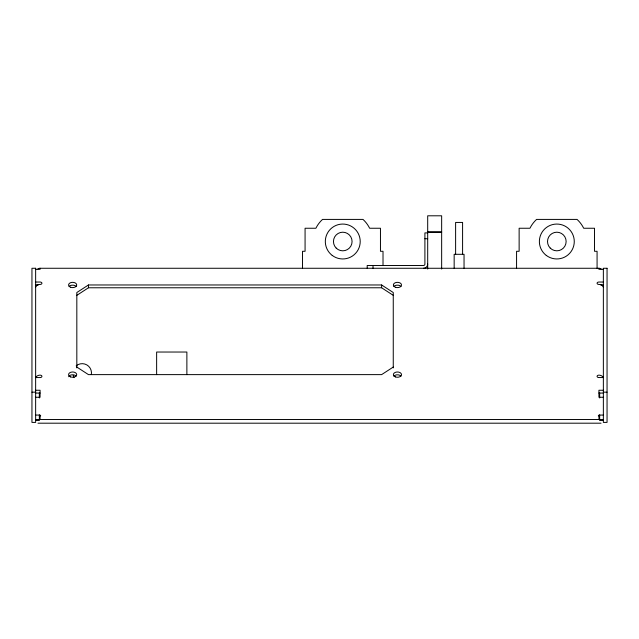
<?xml version="1.0" encoding="UTF-8"?>
<svg xmlns="http://www.w3.org/2000/svg" width="639" height="639" viewBox="0 0 639 639"><rect width="100%" height="100%" fill="white"/><g stroke="black" fill="none" stroke-linecap="round" stroke-linejoin="round"><path stroke-width="0.96" d="M393.257 367.88L393.257 292.526L381.619 284.97L88.462 284.97L76.824 292.526L76.824 367.88M76.824 295.338L88.462 287.774L381.619 287.774L393.257 295.338M393.257 367.058L381.619 374.622L88.462 374.622L76.824 367.058M427.691 231.973L441.653 231.989M427.691 232.173L441.653 232.173M427.691 232.9L424.903 232.9L424.903 264.083A1.398 1.398 0 0 1 423.505 265.481L367.193 265.481L367.193 268.268M424.903 238.722L427.691 238.722M37.861 268.859A4.433 4.433 0 0 1 40.073 268.268L598.927 268.268A4.433 4.433 0 0 1 601.139 268.859M35.64 269.331L40.073 269.331L40.073 268.268M603.36 269.331L598.927 269.331L598.927 268.268M35.64 282.039L40.073 282.039A1.845 1.198 0 0 1 41.926 283.237A1.845 1.198 0 0 1 40.073 284.435A4.433 3.371 0 0 0 35.792 286.935M603.36 282.039L598.927 282.039A1.845 1.198 0 0 0 597.074 283.237A1.845 1.198 0 0 0 598.927 284.435A4.433 3.371 0 0 1 603.208 286.935M35.64 284.85L38.3 284.85M600.7 284.85L603.36 284.85M35.64 377.553L40.073 377.553A1.845 1.198 0 0 0 41.926 376.347A1.845 1.198 0 0 0 40.073 375.149A4.433 3.371 0 0 0 35.792 377.649M603.36 377.553L598.927 377.553A1.845 1.198 0 0 1 597.074 376.347A1.845 1.198 0 0 1 598.927 375.149A4.433 3.371 0 0 1 603.208 377.649M35.64 390.253L40.073 390.253L40.073 397.258L35.64 397.258M603.36 390.253L598.927 390.253L598.927 397.258L603.36 397.258M31.95 392.162L35.64 392.162M603.36 392.162L607.05 392.162M35.64 393.065L40.073 393.065M598.927 393.065L603.36 393.065M35.64 415.07L40.073 415.07L40.073 419.504L598.983 419.504L598.927 415.07L603.36 415.07M40.073 415.813L40.696 415.813M598.304 415.813L598.927 415.813M35.64 419.504L39.338 419.504M599.662 419.504L603.36 419.504M35.64 420.526L39.338 420.526L39.338 414.847M603.36 420.526L599.662 420.526L599.662 414.847M37.973 423.194L601.027 423.194M599.662 392.833L599.662 397.977M597.074 268.268L597.074 251.287L594.518 251.287L594.518 228.251L583.695 228.251A29.969 29.969 0 0 0 577.057 219.409L536.584 219.409A29.969 29.969 0 0 0 529.947 228.251L519.132 228.251L519.132 251.287L516.568 251.287L516.568 268.268M464.042 268.268L464.042 254.306L454.161 254.306L454.161 268.268M462.588 254.306L462.588 222.436L455.615 222.436L455.615 254.306M441.653 269.051L441.653 215.798L427.691 215.798L427.691 269.051M383.017 265.441L383.017 251.287L380.461 251.287L380.461 228.251L369.638 228.251A29.969 29.969 0 0 0 363 219.409L322.527 219.409A29.969 29.969 0 0 0 315.89 228.251L305.075 228.251L305.075 251.287L302.519 251.287L302.519 268.268M381.619 284.97L381.619 287.774M373.016 265.481L373.016 268.268M186.876 374.622L186.876 352.033L156.635 352.033L156.635 374.622M88.462 284.97L88.462 287.774M39.338 392.833L39.338 397.977M76.193 365.843A9.305 9.305 0 0 1 91.345 374.59M74.116 377.625A9.305 9.305 0 0 1 73.189 375.381M393.92 286.456A4.074 2.644 0 0 1 400.972 286.456M69.108 286.456A4.074 2.644 0 0 1 76.161 286.456M393.92 376.107A4.074 2.644 0 0 1 400.972 376.107M68.708 376.746A4.074 2.644 0 0 1 72.103 374.805A4.074 2.644 0 0 1 76.161 376.107M427.691 264.083A4.185 4.185 0 0 1 423.505 268.268M35.64 268.268L31.95 268.268L31.95 422.411L35.64 422.411L35.64 268.268M607.05 268.268L603.36 268.268L603.36 422.411L607.05 422.411L607.05 268.268M395.405 287.262A4.074 2.644 0 0 0 401.516 284.97A4.074 2.644 0 0 0 395.405 282.678A4.074 2.644 0 0 0 395.405 287.262M70.602 287.262A4.074 2.644 0 0 0 76.712 284.97A4.074 2.644 0 0 0 70.602 282.678A4.074 2.644 0 0 0 70.602 287.262M395.405 376.914A4.074 2.644 0 0 0 401.516 374.622A4.074 2.644 0 0 0 395.405 372.329A4.074 2.644 0 0 0 395.405 376.914M70.602 376.914A4.074 2.644 0 0 0 76.712 374.622A4.074 2.644 0 0 0 70.602 372.329A4.074 2.644 0 0 0 70.602 376.914M546.273 255.408A17.453 17.453 0 0 0 574.134 243.699A17.453 17.453 0 0 0 550.059 225.423A17.453 17.453 0 0 0 546.273 255.408M550.243 248.092A9.305 9.305 0 0 0 565.811 243.922A9.305 9.305 0 0 0 554.412 232.524A9.305 9.305 0 0 0 550.243 248.092M332.216 255.408A17.453 17.453 0 0 0 360.077 243.699A17.453 17.453 0 0 0 336.002 225.423A17.453 17.453 0 0 0 332.216 255.408M336.186 248.092A9.305 9.305 0 0 0 351.754 243.922A9.305 9.305 0 0 0 340.355 232.524A9.305 9.305 0 0 0 336.186 248.092"/></g></svg>
